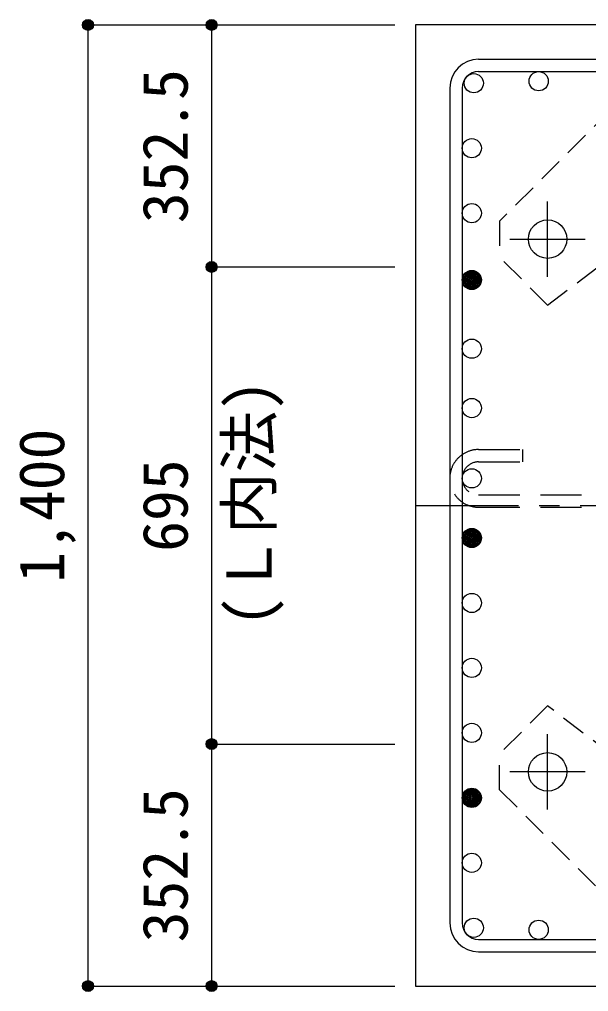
# Model space of a CAD drawing. Units: millimetres at full size, sheet at 1:30. Extents: x -5973 to 5954, y -4195 to 4201.
# Drawn here: x -725 to 105, y -2383 to -967 of the extents above; entities that cross this region are included whole.
import ezdxf
from ezdxf.enums import TextEntityAlignment as Align

# ---------------------------------------------------------------- set-up
doc = ezdxf.new("R2010")
doc.units = ezdxf.units.MM
doc.header["$LTSCALE"] = 30
doc.header["$PDMODE"] = 32
doc.header["$PDSIZE"] = 15
for name, pattern in [('CHAIN1', [8, 5, -1, 1, -1]), ('DASHED1', [1.8, 1.2, -0.6]), ('DASHED2', [3, 2, -1])]:
    doc.linetypes.add(name, pattern=pattern)
for name, color, linetype in [('0-1_躯体線', 2, 'Continuous'), ('0-2_アンカーボルト', 4, 'CHAIN1'), ('0-3_立上り筋', 4, 'Continuous'), ('0-4_フープ筋', 7, 'Continuous'), ('0-7_文字', 4, 'Continuous'), ('0-9_プレート', 4, 'DASHED1'), ('0-C', 7, 'DASHED2'), ('0-D_寸法', 4, 'Continuous')]:
    doc.layers.add(name, color=color, linetype=linetype)
doc.styles.add('ＭＳ ゴシック', font='')
doc.styles.get('ＭＳ ゴシック').set_extended_font_data('MS Gothic')

msp = doc.modelspace()

# ---------------------------------------------------------------- linework, layer by layer
at = {"layer": '0-1_躯体線'}
for p, q in [((1652.44, -974.89), (-147.56, -974.89)), ((-147.56, -974.89), (-147.56, -2374.89)), ((-147.56, -2374.89), (270.94, -2374.89))]:
    msp.add_line(p, q, dxfattribs=at)
at = {"layer": '0-2_アンカーボルト'}
for p, q in [((44.94, -1341.6), (44.94, -1232.1)), ((-9.87, -1286.89), (99.63, -1286.89)), ((44.94, -2117.7), (44.94, -2008.2)), ((99.64, -2062.89), (-9.86, -2062.89))]:
    msp.add_line(p, q, dxfattribs=at)
at = {"layer": '0-2_アンカーボルト', "color": 3, "linetype": 'Continuous'}
for centre in [(44.94, -1286.89), (44.94, -2062.89)]:
    msp.add_circle(centre, 28, dxfattribs=at)
at = {"layer": '0-3_立上り筋', "color": 3}
for centre in [(-62.63, -1059.82), (31.99, -1056.89), (-65.56, -1154.45), (-65.56, -1249.08), (-65.56, -1346.39), (-65.56, -1446.49), (-65.56, -1532.96), (-65.56, -1635.39), (-65.56, -1722.21), (-65.56, -1816.83), (-65.56, -1911.46), (-65.56, -2006.09), (-65.56, -2100.71), (-65.56, -2195.34), (-62.63, -2289.97), (31.99, -2292.89)]:
    msp.add_circle(centre, 14, dxfattribs=at)
at = {"layer": '0-3_立上り筋'}
for centre, radius in [((-65.56, -1346.39), 12.6), ((-65.56, -1346.39), 11.2), ((-65.56, -1346.39), 9.8), ((-65.56, -1346.39), 8.4), ((-65.56, -1346.39), 7), ((-65.56, -1346.39), 5.6), ((-65.56, -1346.39), 4.2), ((-65.56, -1346.39), 2.8), ((-65.56, -1346.39), 1.4), ((-65.56, -1722.21), 12.6), ((-65.56, -1722.21), 11.2), ((-65.56, -1722.21), 9.8), ((-65.56, -1722.21), 8.4), ((-65.56, -1722.21), 7), ((-65.56, -1722.21), 5.6), ((-65.56, -1722.21), 4.2), ((-65.56, -1722.21), 2.8), ((-65.56, -1722.21), 1.4), ((-65.56, -2100.71), 12.6), ((-65.56, -2100.71), 11.2), ((-65.56, -2100.71), 9.8), ((-65.56, -2100.71), 8.4), ((-65.56, -2100.71), 7), ((-65.56, -2100.71), 5.6), ((-65.56, -2100.71), 4.2), ((-65.56, -2100.71), 2.8), ((-65.56, -2100.71), 1.4)]:
    msp.add_circle(centre, radius, dxfattribs=at)
at = {"layer": '0-4_フープ筋'}
for p, q in [((-55.56, -1024.89), (1160.44, -1024.89)), ((-55.56, -1042.89), (1160.44, -1042.89)), ((-97.56, -1066.89), (-97.56, -2282.89)), ((-79.56, -1066.89), (-79.56, -2282.89)), ((-55.56, -2306.89), (1160.44, -2306.89)), ((-55.56, -2324.89), (1160.44, -2324.89))]:
    msp.add_line(p, q, dxfattribs=at)
for centre, radius, start, end in [((-55.56, -1066.89), 42, 90, 180), ((-55.56, -1066.89), 24, 90, 180), ((-55.56, -2282.89), 42, 180, 270), ((-55.56, -2282.89), 24, 180, 270)]:
    msp.add_arc(centre, radius, start, end, dxfattribs=at)
at = {"layer": '0-9_プレート'}
for p, q in [((44.96, -1383.08), (-25.03, -1313.09)), ((44.96, -1383.08), (139.94, -1310.69)), ((44.95, -1966.71), (-25.03, -2036.7)), ((139.94, -2039.09), (44.95, -1966.71)), ((-25.03, -2089.02), (-25.03, -2036.7))]:
    msp.add_line(p, q, dxfattribs=at)
for points in [[(138.31, -1097.42), (-25.03, -1260.76), (-25.03, -1313.09)], [(-25.03, -2089.02), (138.31, -2252.36), (190.63, -2252.36)]]:
    msp.add_lwpolyline(points, dxfattribs=at)
at = {"layer": '0-C'}
for p, q in [((-55.56, -1593.39), (8.44, -1593.39)), ((8.44, -1593.39), (8.44, -1611.39)), ((-55.56, -1611.39), (8.44, -1611.39)), ((-55.56, -1659.39), (1160.44, -1659.39)), ((-55.56, -1677.39), (1160.44, -1677.39))]:
    msp.add_line(p, q, dxfattribs=at)
for radius in [42, 24]:
    msp.add_arc((-55.56, -1635.39), radius, 90, 270, dxfattribs=at)
at = {"layer": '0-D_寸法'}
for p, q in [((-624.6, -974.89), (-444.6, -974.89)), ((-624.6, -974.89), (-444.6, -974.89)), ((-624.6, -2374.89), (-624.6, -974.89)), ((-444.6, -974.89), (-444.6, -1327.39)), ((-444.6, -974.89), (-177.56, -974.89)), ((-444.6, -1327.39), (-177.56, -1327.39)), ((-444.6, -1327.39), (-444.6, -2022.39)), ((-444.6, -2022.39), (-177.56, -2022.39)), ((-444.6, -2022.39), (-444.6, -2374.89)), ((-624.6, -2374.89), (-444.6, -2374.89)), ((-444.6, -2374.89), (-177.56, -2374.89)), ((-444.6, -2374.89), (-177.56, -2374.89))]:
    msp.add_line(p, q, dxfattribs=at)
at = {"layer": '0-D_寸法', "linetype": 'CHAIN1'}
msp.add_line((-147.56, -1674.89), (1252.44, -1674.89), dxfattribs=at)
at = {"layer": '0-D_寸法'}
for centre, radius in [((-624.6, -974.89), 8), ((-624.6, -974.89), 7.2), ((-624.6, -974.89), 6.4), ((-624.6, -974.89), 5.6), ((-624.6, -974.89), 4.8), ((-624.6, -974.89), 4), ((-624.6, -974.89), 3.2), ((-624.6, -974.89), 2.4), ((-624.6, -974.89), 1.6), ((-624.6, -974.89), 0.8), ((-444.6, -974.89), 8), ((-444.6, -974.89), 7.2), ((-444.6, -974.89), 6.4), ((-444.6, -974.89), 5.6), ((-444.6, -974.89), 4.8), ((-444.6, -974.89), 4), ((-444.6, -974.89), 3.2), ((-444.6, -974.89), 2.4), ((-444.6, -974.89), 1.6), ((-444.6, -974.89), 0.8), ((-444.6, -1327.39), 8), ((-444.6, -1327.39), 7.2), ((-444.6, -1327.39), 6.4), ((-444.6, -1327.39), 5.6), ((-444.6, -1327.39), 4.8), ((-444.6, -1327.39), 4), ((-444.6, -1327.39), 3.2), ((-444.6, -1327.39), 2.4), ((-444.6, -1327.39), 1.6), ((-444.6, -1327.39), 0.8), ((-444.6, -2022.39), 8), ((-444.6, -2022.39), 7.2), ((-444.6, -2022.39), 6.4), ((-444.6, -2022.39), 5.6), ((-444.6, -2022.39), 4.8), ((-444.6, -2022.39), 4), ((-444.6, -2022.39), 3.2), ((-444.6, -2022.39), 2.4), ((-444.6, -2022.39), 1.6), ((-444.6, -2022.39), 0.8), ((-624.6, -2374.89), 8), ((-624.6, -2374.89), 7.2), ((-624.6, -2374.89), 6.4), ((-624.6, -2374.89), 5.6), ((-624.6, -2374.89), 4.8), ((-624.6, -2374.89), 4), ((-624.6, -2374.89), 3.2), ((-624.6, -2374.89), 2.4), ((-624.6, -2374.89), 1.6), ((-624.6, -2374.89), 0.8), ((-444.6, -2374.89), 8), ((-444.6, -2374.89), 7.2), ((-444.6, -2374.89), 6.4), ((-444.6, -2374.89), 5.6), ((-444.6, -2374.89), 4.8), ((-444.6, -2374.89), 4), ((-444.6, -2374.89), 3.2), ((-444.6, -2374.89), 2.4), ((-444.6, -2374.89), 1.6), ((-444.6, -2374.89), 0.8)]:
    msp.add_circle(centre, radius, dxfattribs=at)
at = {"layer": '0-D_寸法', "color": 7}
for p in [(-624.6, -974.89), (-444.6, -974.89), (-444.6, -1327.39), (-444.6, -2022.39), (-624.6, -2374.89), (-444.6, -2374.89)]:
    msp.add_point(p, dxfattribs=at)

# ---------------------------------------------------------------- texts
at = {"layer": '0-7_文字', "style": 'ＭＳ ゴシック'}
msp.add_text('(Ｌ内法)', height=65.98, rotation=90, dxfattribs=at).set_placement((-337.36, -1851.68), align=Align.BOTTOM_LEFT)
at = {"layer": '0-D_寸法', "style": 'ＭＳ ゴシック'}
for s, p in [('352.5', (-459.6, -1263.64)), ('1,400', (-639.6, -1787.39)), ('695', (-459.6, -1742.39)), ('352.5', (-459.6, -2311.14))]:
    msp.add_text(s, height=65.98, rotation=90, dxfattribs=at).set_placement(p, align=Align.BOTTOM_LEFT)

doc.saveas('drawing.dxf')
